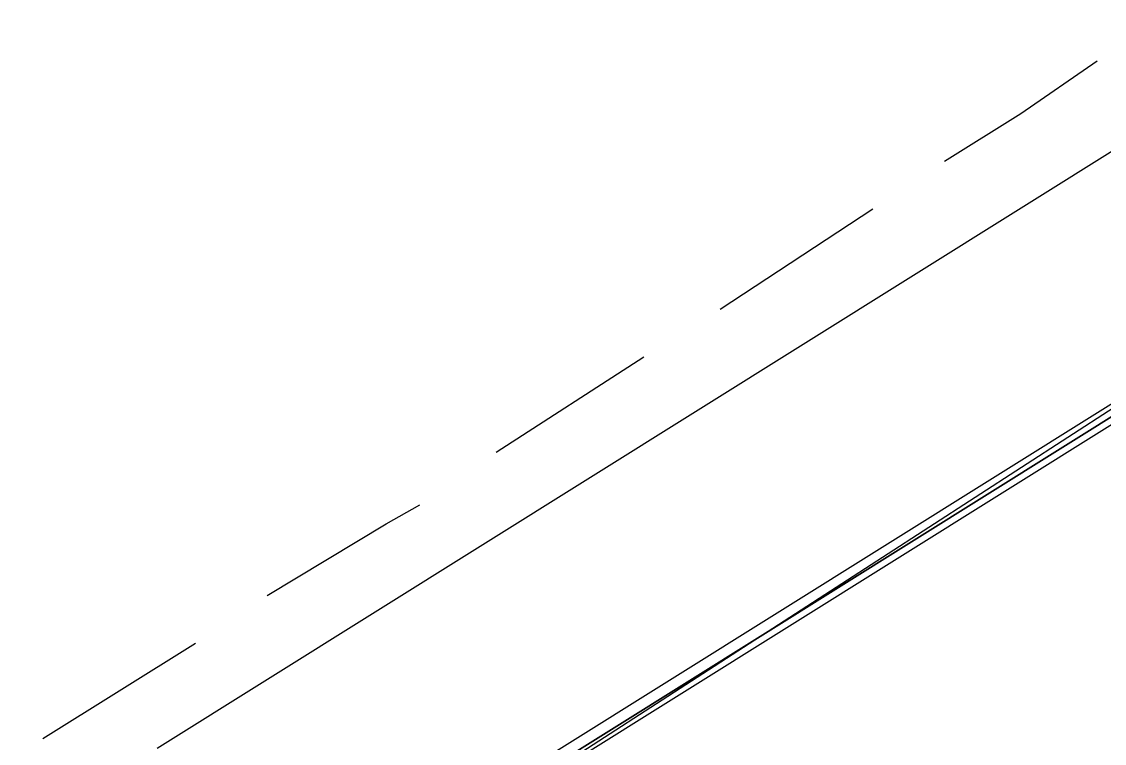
# Model space of a CAD drawing. Header units: feet. Extents: x -84 to 198, y -22 to 181.
# Drawn here: x 109.434 to 112.46, y 29.444 to 31.461 of the extents above; entities that cross this region are included whole.
import ezdxf

# ---------------------------------------------------------------- set-up
doc = ezdxf.new("R2010")
doc.units = ezdxf.units.FT
doc.layers.add('A-LINEA', color=7, linetype='CONTINUOUS')

msp = doc.modelspace()

# ---------------------------------------------------------------- linework, layer by layer
at = {"layer": 'A-LINEA'}
for p, q in [((109.8133, 29.4311), (112.9467, 31.3911)), ((109.8133, 29.4311), (112.9467, 31.3911)), ((111.3867, 30.6578), (111.8133, 30.9378)), ((111.3867, 30.6578), (111.8133, 30.9378)), ((110.76, 30.2578), (111.1733, 30.5244)), ((110.76, 30.2578), (111.1733, 30.5244)), ((109.4933, 29.4578), (109.92, 29.7244)), ((109.4933, 29.4578), (109.92, 29.7244))]:
    msp.add_line(p, q, dxfattribs=at)
for points in [[(103.4533, 25.1244), (105.36, 26.1111), (107.24, 27.1511), (109.1067, 28.2444), (110.9333, 29.3778), (112.7467, 30.5511), (114.52, 31.7644), (116.2667, 33.0311), (117.9733, 34.3244), (119.6533, 35.6711), (121.3067, 37.0578)], [(103.4533, 25.1244), (105.36, 26.1111), (107.24, 27.1511), (109.1067, 28.2444), (110.9333, 29.3778), (112.7467, 30.5511), (114.52, 31.7644), (116.2667, 33.0311), (117.9733, 34.3244), (119.6533, 35.6711), (121.3067, 37.0578)], [(112.0133, 31.0711), (112.2267, 31.2044), (112.44, 31.3511)], [(112.0133, 31.0711), (112.2267, 31.2044), (112.44, 31.3511)], [(110.04, 28.8311), (113.3867, 30.9244), (113.3867, 30.9378), (113.3733, 30.9511), (110.0267, 28.8578), (110.0267, 28.8444), (110.04, 28.8311)], [(110.04, 28.8311), (113.3867, 30.9244), (113.3867, 30.9378), (113.3733, 30.9511), (110.0267, 28.8578), (110.0267, 28.8444), (110.04, 28.8311)], [(110.0533, 28.8178), (113.4, 30.9111), (113.3867, 30.9244), (110.04, 28.8311), (110.0533, 28.8178)], [(110.0533, 28.8178), (113.4, 30.9111), (113.3867, 30.9244), (110.04, 28.8311), (110.0533, 28.8178)], [(110.12, 29.8578), (110.4533, 30.0578), (110.5467, 30.1111)], [(110.12, 29.8578), (110.4533, 30.0578), (110.5467, 30.1111)]]:
    msp.add_lwpolyline(points, dxfattribs=at)

doc.saveas('drawing.dxf')
